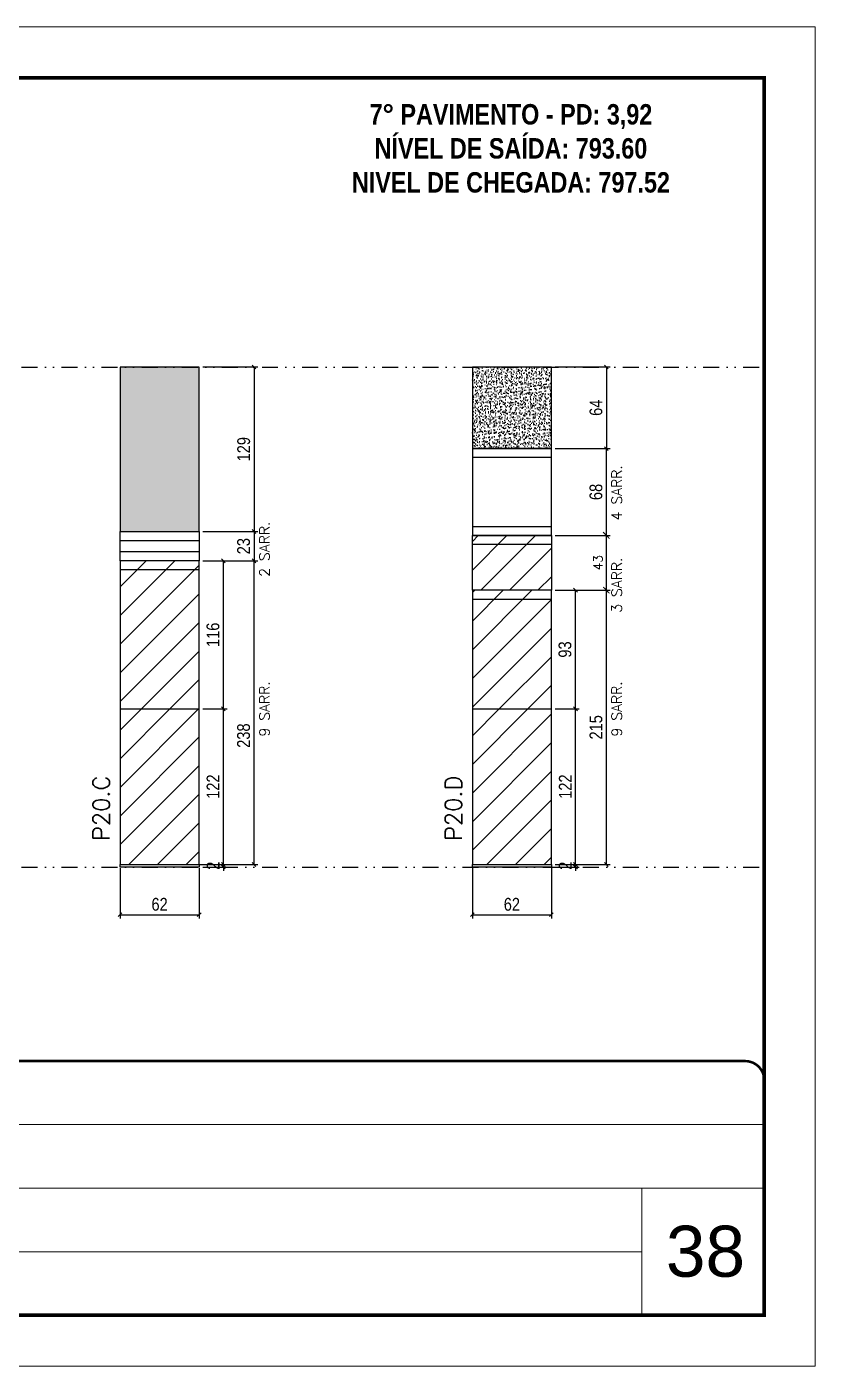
# Model space of a CAD drawing. Extents: x 28748 to 35002, y 14885 to 43501.
# Drawn here: x 31200 to 31818, y 32114 to 33164 of the extents above; entities that cross this region are included whole.
import ezdxf

# ---------------------------------------------------------------- set-up
doc = ezdxf.new("R2010")
doc.units = 0
for name, pattern in [('CONTINUO', [0]), ('DASHED', [0.75, 0.5, -0.25]), ('DIVIDE2', [0.625, 0.25, -0.125, 0, -0.125, 0, -0.125])]:
    doc.linetypes.add(name, pattern=pattern)
for name, color, linetype, lineweight in [('CARIMBO', 255, 'Continuous', 9), ('Folhas', 255, 'Continuous', 9), ('Hachura', 251, 'Continuous', 9), ('SARRAFO DE PRESSAO', 251, 'DASHED', 9), ('Texto Seção', 7, 'Continuous', 15)]:
    doc.layers.add(name, color=color, linetype=linetype, lineweight=lineweight)
for name, color, linetype in [('COTA', 241, 'Continuous'), ('NOMENCLATURA', 7, 'Continuous'), ('Nível', 160, 'Continuous'), ('Painéis', 200, 'Continuous'), ('SARR_2.2x7', 40, 'Continuous')]:
    doc.layers.add(name, color=color, linetype=linetype)
doc.styles.add('ARIAL', font='arial.ttf')
doc.styles.add('COTA TECNICA', font='techl___.ttf', dxfattribs={"height": 10})
doc.styles.add('COTA TECNICA-50', font='techl___.ttf', dxfattribs={"height": 10})
doc.styles.add('REGUA-120', font='ROMANS.shx', dxfattribs={"height": 15})
doc.styles.add('ROMANC', font='techb___.ttf', dxfattribs={"height": 2.5})
doc.styles.add('ROMANS', font='romans.shx')
doc.dimstyles.new('COTA PAINEL-50', dxfattribs={"dimtxt": 10, "dimasz": 3, "dimexe": 3, "dimexo": 3, "dimgap": 3, "dimtad": 1, "dimdec": 1, "dimzin": 12, "dimdsep": 46, "dimtxsty": 'COTA TECNICA-50', "dimblk1": 'OBLIQUE', "dimblk2": 'OBLIQUE', "dimsah": 1, "dimcen": 0.9, "dimclrd": 4, "dimclre": 4, "dimclrt": 240, "dimadec": 1, "dimazin": 3, "dimtfac": 1, "dimtdec": 1, "dimtmove": 0, "dimatfit": 3, "dimfxl": 1, "dimtolj": 1, "dimtzin": 12, "dimarcsym": 0})
doc.dimstyles.new('Cota Paínel', dxfattribs={"dimtxt": 7, "dimasz": 5, "dimexe": 3, "dimexo": 3, "dimgap": 3, "dimtad": 1, "dimdec": 1, "dimzin": 12, "dimdsep": 46, "dimtxsty": 'ROMANS', "dimblk": 'ARCHTICK', "dimcen": 0, "dimclrd": 4, "dimclre": 4, "dimclrt": 1, "dimadec": 1, "dimazin": 3, "dimtfac": 1, "dimtdec": 1, "dimtmove": 0, "dimatfit": 3, "dimldrblk": 'OBLIQUE', "dimfxl": 1, "dimtolj": 1, "dimtzin": 12, "dimarcsym": 0})
doc.dimstyles.new('PAINEL', dxfattribs={"dimtxt": 10, "dimasz": 3, "dimexe": 3, "dimexo": 3, "dimgap": 3, "dimtad": 1, "dimdec": 1, "dimzin": 12, "dimdsep": 46, "dimtxsty": 'COTA TECNICA', "dimblk1": 'OBLIQUE', "dimblk2": 'OBLIQUE', "dimsah": 1, "dimcen": 0.9, "dimclrd": 4, "dimclre": 4, "dimclrt": 240, "dimadec": 1, "dimazin": 3, "dimtfac": 1, "dimtdec": 1, "dimtmove": 0, "dimatfit": 3, "dimfxl": 1, "dimtolj": 1, "dimtzin": 12, "dimarcsym": 0})
pattern_1 = [(45, (-100376.431, -928.062), (-11.2253202, 11.2253202), [])]
pattern_2 = [(45, (-100320.236, -928.062), (-11.2253202, 11.2253202), [])]

# ---------------------------------------------------------------- blocks, each defined once
blk = doc.blocks.new('9999999999')
at = {"color": 30, "linetype": 'CONTINUO'}
for p, q in [((98564.6, 34379.6), (99584, 34379.6)), ((98564.6, 34329.8), (99488, 34329.8)), ((99584, 34329.8), (99488, 34329.8)), ((99488, 34329.8), (99488, 34230.2)), ((98564.6, 34280), (99488, 34280))]:
    blk.add_line(p, q, dxfattribs=at)
at = {"color": 30, "linetype": 'CONTINUO', "const_width": 2}
blk.add_lwpolyline([(99584, 34230.2), (99584, 34414.4, 0.414214), (99569, 34429.4), (98229, 34429.4, 0.414214), (98214, 34414.4), (98214, 34245.2, 0.414214), (98229, 34230.2), (99584, 34230.2)], format="xyb", dxfattribs=at)
at = {"layer": 'Folhas'}
blk.add_lwpolyline([(98139, 34190.2), (99624, 34190.2), (99624, 35240.2), (98139, 35240.2)], close=True, dxfattribs=at)
at = {"layer": 'Folhas', "color": 30, "const_width": 3}
blk.add_lwpolyline([(98214, 34230.2), (99584, 34230.2), (99584, 35200.2), (98214, 35200.2)], close=True, dxfattribs=at)
blk = doc.blocks.new('_Oblique')
at = {"color": 0, "linetype": 'ByBlock', "lineweight": -2}
blk.add_line((-0.5, -0.5), (0.5, 0.5), dxfattribs=at)
blk = doc.blocks.new('*D810')
at = {"layer": 'COTA', "color": 4, "lineweight": -2, "transparency": 16777216}
for p, q in [((31273.1, 32503.9), (31273.1, 32464.5)), ((31335.1, 32503.9), (31335.1, 32464.5)), ((31273.1, 32467.5), (31335.1, 32467.5))]:
    blk.add_line(p, q, dxfattribs=at)
at = {"layer": 'Defpoints', "color": 0, "transparency": 16777216}
for p in [(31273.1, 32506.9), (31335.1, 32506.9), (31335.1, 32467.5)]:
    blk.add_point(p, dxfattribs=at)
at = {"layer": 'COTA', "color": 4, "lineweight": -2, "transparency": 16777216, "xscale": 3, "yscale": 3, "zscale": 3, "rotation": 180}
blk.add_blockref('_Oblique', (31273.1, 32467.5), dxfattribs=at)
at = {"layer": 'COTA', "color": 4, "lineweight": -2, "transparency": 16777216, "xscale": 3, "yscale": 3, "zscale": 3}
blk.add_blockref('_Oblique', (31335.1, 32467.5), dxfattribs=at)
at = {"layer": 'COTA', "color": 240, "transparency": 16777216, "insert": (31304.1, 32475.6), "char_height": 10, "attachment_point": 5, "style": 'COTA TECNICA'}
blk.add_mtext('\\A1;62', dxfattribs=at)
blk = doc.blocks.new('*D811')
at = {"layer": 'COTA', "color": 4, "lineweight": -2, "transparency": 16777216}
for p, q in [((31354.1, 32506.9), (31354.1, 32509.9)), ((31338.1, 32506.9), (31357.1, 32506.9)), ((31338.1, 32504.9), (31357.1, 32504.9)), ((31354.1, 32504.9), (31354.1, 32506.9)), ((31354.1, 32504.9), (31354.1, 32501.9))]:
    blk.add_line(p, q, dxfattribs=at)
at = {"layer": 'Defpoints', "color": 0, "transparency": 16777216}
for p in [(31335.1, 32506.9), (31335.1, 32504.9), (31354.1, 32506.9)]:
    blk.add_point(p, dxfattribs=at)
at = {"layer": 'COTA', "color": 4, "lineweight": -2, "transparency": 16777216, "xscale": 3, "yscale": 3, "zscale": 3}
for p, rotation in [((31354.1, 32506.9), 270), ((31354.1, 32504.9), 90)]:
    blk.add_blockref('_Oblique', p, dxfattribs=dict(at, rotation=rotation))
at = {"layer": 'COTA', "color": 240, "transparency": 16777216, "insert": (31346.1, 32505.9), "char_height": 10, "attachment_point": 5, "rotation": 90, "style": 'COTA TECNICA-50'}
blk.add_mtext('\\A1;2', dxfattribs=at)
blk = doc.blocks.new('*D1686')
at = {"layer": 'COTA', "color": 4, "linetype": 'ByBlock', "lineweight": -2, "transparency": 16777216}
for p, q in [((31338.1, 32896.9), (31381.2, 32896.9)), ((31378.2, 32896.9), (31378.2, 32767.9)), ((31338.1, 32767.9), (31381.2, 32767.9))]:
    blk.add_line(p, q, dxfattribs=at)
at = {"layer": 'Defpoints', "color": 0, "linetype": 'ByBlock', "transparency": 16777216}
for p in [(31335.1, 32896.9), (31335.1, 32767.9), (31378.2, 32767.9)]:
    blk.add_point(p, dxfattribs=at)
at = {"layer": 'COTA', "color": 4, "linetype": 'ByBlock', "lineweight": -2, "transparency": 16777216, "xscale": 3, "yscale": 3, "zscale": 3}
for p, rotation in [((31378.2, 32896.9), 90), ((31378.2, 32767.9), 270)]:
    blk.add_blockref('_Oblique', p, dxfattribs=dict(at, rotation=rotation))
at = {"layer": 'COTA', "color": 240, "linetype": 'ByBlock', "transparency": 16777216, "insert": (31370.1, 32832.4), "char_height": 10, "attachment_point": 5, "rotation": 90, "style": 'COTA TECNICA'}
blk.add_mtext('\\A1;129', dxfattribs=at)
blk = doc.blocks.new('*D1687')
at = {"layer": 'COTA', "color": 4, "linetype": 'ByBlock', "lineweight": -2, "transparency": 16777216}
for p, q in [((31338.1, 32744.9), (31381.2, 32744.9)), ((31378.2, 32506.9), (31378.2, 32744.9)), ((31338.1, 32506.9), (31381.2, 32506.9))]:
    blk.add_line(p, q, dxfattribs=at)
at = {"layer": 'Defpoints', "color": 0, "linetype": 'ByBlock', "transparency": 16777216}
for p in [(31335.1, 32744.9), (31378.2, 32744.9), (31335.1, 32506.9)]:
    blk.add_point(p, dxfattribs=at)
at = {"layer": 'COTA', "color": 4, "linetype": 'ByBlock', "lineweight": -2, "transparency": 16777216, "xscale": 3, "yscale": 3, "zscale": 3}
for p, rotation in [((31378.2, 32744.9), 90), ((31378.2, 32506.9), 270)]:
    blk.add_blockref('_Oblique', p, dxfattribs=dict(at, rotation=rotation))
at = {"layer": 'COTA', "color": 240, "linetype": 'ByBlock', "transparency": 16777216, "insert": (31370, 32607.9), "char_height": 10, "attachment_point": 5, "rotation": 90, "style": 'COTA TECNICA'}
blk.add_mtext('\\A1;238', dxfattribs=at)
blk = doc.blocks.new('*D818')
at = {"layer": 'COTA', "color": 4, "lineweight": -2, "transparency": 16777216}
for p, q in [((31549.4, 32503.9), (31549.4, 32464.5)), ((31611.4, 32503.9), (31611.4, 32464.5)), ((31549.4, 32467.5), (31611.4, 32467.5))]:
    blk.add_line(p, q, dxfattribs=at)
at = {"layer": 'Defpoints', "color": 0, "transparency": 16777216}
for p in [(31549.4, 32506.9), (31611.4, 32506.9), (31611.4, 32467.5)]:
    blk.add_point(p, dxfattribs=at)
at = {"layer": 'COTA', "color": 4, "lineweight": -2, "transparency": 16777216, "xscale": 3, "yscale": 3, "zscale": 3, "rotation": 180}
blk.add_blockref('_Oblique', (31549.4, 32467.5), dxfattribs=at)
at = {"layer": 'COTA', "color": 4, "lineweight": -2, "transparency": 16777216, "xscale": 3, "yscale": 3, "zscale": 3}
blk.add_blockref('_Oblique', (31611.4, 32467.5), dxfattribs=at)
at = {"layer": 'COTA', "color": 240, "transparency": 16777216, "insert": (31580.4, 32475.6), "char_height": 10, "attachment_point": 5, "style": 'COTA TECNICA'}
blk.add_mtext('\\A1;62', dxfattribs=at)
blk = doc.blocks.new('*D819')
at = {"layer": 'COTA', "color": 4, "lineweight": -2, "transparency": 16777216}
for p, q in [((31630.3, 32506.9), (31630.3, 32509.9)), ((31614.4, 32506.9), (31633.3, 32506.9)), ((31614.4, 32504.9), (31633.3, 32504.9)), ((31630.3, 32504.9), (31630.3, 32506.9)), ((31630.3, 32504.9), (31630.3, 32501.9))]:
    blk.add_line(p, q, dxfattribs=at)
at = {"layer": 'Defpoints', "color": 0, "transparency": 16777216}
for p in [(31611.4, 32506.9), (31611.4, 32504.9), (31630.3, 32506.9)]:
    blk.add_point(p, dxfattribs=at)
at = {"layer": 'COTA', "color": 4, "lineweight": -2, "transparency": 16777216, "xscale": 3, "yscale": 3, "zscale": 3}
for p, rotation in [((31630.3, 32506.9), 270), ((31630.3, 32504.9), 90)]:
    blk.add_blockref('_Oblique', p, dxfattribs=dict(at, rotation=rotation))
at = {"layer": 'COTA', "color": 240, "transparency": 16777216, "insert": (31622.3, 32505.9), "char_height": 10, "attachment_point": 5, "rotation": 90, "style": 'COTA TECNICA-50'}
blk.add_mtext('\\A1;2', dxfattribs=at)
blk = doc.blocks.new('*D1689')
at = {"layer": 'COTA', "color": 4, "linetype": 'ByBlock', "lineweight": -2, "transparency": 16777216}
for p, q in [((31614.4, 32896.9), (31657.5, 32896.9)), ((31654.5, 32896.9), (31654.5, 32832.9)), ((31614.4, 32832.9), (31657.5, 32832.9))]:
    blk.add_line(p, q, dxfattribs=at)
at = {"layer": 'Defpoints', "color": 0, "linetype": 'ByBlock', "transparency": 16777216}
for p in [(31611.4, 32896.9), (31611.4, 32832.9), (31654.5, 32832.9)]:
    blk.add_point(p, dxfattribs=at)
at = {"layer": 'COTA', "color": 4, "linetype": 'ByBlock', "lineweight": -2, "transparency": 16777216, "xscale": 3, "yscale": 3, "zscale": 3}
for p, rotation in [((31654.5, 32896.9), 90), ((31654.5, 32832.9), 270)]:
    blk.add_blockref('_Oblique', p, dxfattribs=dict(at, rotation=rotation))
at = {"layer": 'COTA', "color": 240, "linetype": 'ByBlock', "transparency": 16777216, "insert": (31646.4, 32864.9), "char_height": 10, "attachment_point": 5, "rotation": 90, "style": 'COTA TECNICA'}
blk.add_mtext('\\A1;64', dxfattribs=at)
blk = doc.blocks.new('*D1690')
at = {"layer": 'COTA', "color": 4, "linetype": 'ByBlock', "lineweight": -2, "transparency": 16777216}
for p, q in [((31614.4, 32721.9), (31657.5, 32721.9)), ((31654.5, 32506.9), (31654.5, 32721.9)), ((31614.4, 32506.9), (31657.5, 32506.9))]:
    blk.add_line(p, q, dxfattribs=at)
at = {"layer": 'Defpoints', "color": 0, "linetype": 'ByBlock', "transparency": 16777216}
for p in [(31611.4, 32721.9), (31654.5, 32721.9), (31611.4, 32506.9)]:
    blk.add_point(p, dxfattribs=at)
at = {"layer": 'COTA', "color": 4, "linetype": 'ByBlock', "lineweight": -2, "transparency": 16777216, "xscale": 3, "yscale": 3, "zscale": 3}
for p, rotation in [((31654.5, 32721.9), 90), ((31654.5, 32506.9), 270)]:
    blk.add_blockref('_Oblique', p, dxfattribs=dict(at, rotation=rotation))
at = {"layer": 'COTA', "color": 240, "linetype": 'ByBlock', "transparency": 16777216, "insert": (31646.4, 32614.4), "char_height": 10, "attachment_point": 5, "rotation": 90, "style": 'COTA TECNICA'}
blk.add_mtext('\\A1;215', dxfattribs=at)
blk = doc.blocks.new('*D1691')
at = {"layer": 'COTA', "color": 4, "linetype": 'ByBlock', "lineweight": -2, "transparency": 16777216}
for p, q in [((31338.1, 32628.9), (31357.1, 32628.9)), ((31354.1, 32506.9), (31354.1, 32628.9)), ((31276.1, 32506.9), (31357.1, 32506.9))]:
    blk.add_line(p, q, dxfattribs=at)
at = {"layer": 'Defpoints', "color": 0, "linetype": 'ByBlock', "transparency": 16777216}
for p in [(31335.1, 32628.9), (31354.1, 32628.9), (31273.1, 32506.9)]:
    blk.add_point(p, dxfattribs=at)
at = {"layer": 'COTA', "color": 4, "linetype": 'ByBlock', "lineweight": -2, "transparency": 16777216, "xscale": 3, "yscale": 3, "zscale": 3}
for p, rotation in [((31354.1, 32628.9), 90), ((31354.1, 32506.9), 270)]:
    blk.add_blockref('_Oblique', p, dxfattribs=dict(at, rotation=rotation))
at = {"layer": 'COTA', "color": 240, "linetype": 'ByBlock', "transparency": 16777216, "insert": (31346, 32567.9), "char_height": 10, "attachment_point": 5, "rotation": 90, "style": 'COTA TECNICA'}
blk.add_mtext('\\A1;122', dxfattribs=at)
blk = doc.blocks.new('*D1692')
at = {"layer": 'COTA', "color": 4, "linetype": 'ByBlock', "lineweight": -2, "transparency": 16777216}
for p, q in [((31338.1, 32744.9), (31357.1, 32744.9)), ((31354.1, 32628.9), (31354.1, 32744.9)), ((31338.1, 32628.9), (31357.1, 32628.9))]:
    blk.add_line(p, q, dxfattribs=at)
at = {"layer": 'Defpoints', "color": 0, "linetype": 'ByBlock', "transparency": 16777216}
for p in [(31335.1, 32744.9), (31354.1, 32744.9), (31335.1, 32628.9)]:
    blk.add_point(p, dxfattribs=at)
at = {"layer": 'COTA', "color": 4, "linetype": 'ByBlock', "lineweight": -2, "transparency": 16777216, "xscale": 3, "yscale": 3, "zscale": 3}
for p, rotation in [((31354.1, 32744.9), 90), ((31354.1, 32628.9), 270)]:
    blk.add_blockref('_Oblique', p, dxfattribs=dict(at, rotation=rotation))
at = {"layer": 'COTA', "color": 240, "linetype": 'ByBlock', "transparency": 16777216, "insert": (31346, 32686.9), "char_height": 10, "attachment_point": 5, "rotation": 90, "style": 'COTA TECNICA'}
blk.add_mtext('\\A1;116', dxfattribs=at)
blk = doc.blocks.new('*D1693')
at = {"layer": 'COTA', "color": 4, "linetype": 'ByBlock', "lineweight": -2, "transparency": 16777216}
for p, q in [((31614.4, 32628.9), (31633.3, 32628.9)), ((31630.3, 32506.9), (31630.3, 32628.9)), ((31614.4, 32506.9), (31633.3, 32506.9))]:
    blk.add_line(p, q, dxfattribs=at)
at = {"layer": 'Defpoints', "color": 0, "linetype": 'ByBlock', "transparency": 16777216}
for p in [(31611.4, 32628.9), (31630.3, 32628.9), (31611.4, 32506.9)]:
    blk.add_point(p, dxfattribs=at)
at = {"layer": 'COTA', "color": 4, "linetype": 'ByBlock', "lineweight": -2, "transparency": 16777216, "xscale": 3, "yscale": 3, "zscale": 3}
for p, rotation in [((31630.3, 32628.9), 90), ((31630.3, 32506.9), 270)]:
    blk.add_blockref('_Oblique', p, dxfattribs=dict(at, rotation=rotation))
at = {"layer": 'COTA', "color": 240, "linetype": 'ByBlock', "transparency": 16777216, "insert": (31622.3, 32567.9), "char_height": 10, "attachment_point": 5, "rotation": 90, "style": 'COTA TECNICA'}
blk.add_mtext('\\A1;122', dxfattribs=at)
blk = doc.blocks.new('*D1681')
at = {"layer": 'COTA', "color": 4, "linetype": 'ByBlock', "lineweight": -2, "transparency": 16777216}
for p, q in [((31614.4, 32721.9), (31633.3, 32721.9)), ((31630.3, 32628.9), (31630.3, 32721.9)), ((31614.4, 32628.9), (31633.3, 32628.9))]:
    blk.add_line(p, q, dxfattribs=at)
at = {"layer": 'Defpoints', "color": 0, "linetype": 'ByBlock', "transparency": 16777216}
for p in [(31611.4, 32721.9), (31630.3, 32721.9), (31611.4, 32628.9)]:
    blk.add_point(p, dxfattribs=at)
at = {"layer": 'COTA', "color": 4, "linetype": 'ByBlock', "lineweight": -2, "transparency": 16777216, "xscale": 3, "yscale": 3, "zscale": 3}
for p, rotation in [((31630.3, 32721.9), 90), ((31630.3, 32628.9), 270)]:
    blk.add_blockref('_Oblique', p, dxfattribs=dict(at, rotation=rotation))
at = {"layer": 'COTA', "color": 240, "linetype": 'ByBlock', "transparency": 16777216, "insert": (31622.1, 32675.4), "char_height": 10, "attachment_point": 5, "rotation": 90, "style": 'COTA TECNICA'}
blk.add_mtext('\\A1;93', dxfattribs=at)
blk = doc.blocks.new('_ArchTick')
at = {"color": 0, "linetype": 'ByBlock', "const_width": 0.15}
blk.add_lwpolyline([(-0.5, -0.5), (0.5, 0.5)], dxfattribs=at)
blk = doc.blocks.new('*D1682')
at = {"layer": 'COTA', "color": 4, "lineweight": -2, "transparency": 16777216}
for p, q in [((31614.4, 32764.9), (31657.5, 32764.9)), ((31654.5, 32721.9), (31654.5, 32764.9)), ((31614.4, 32721.9), (31657.5, 32721.9))]:
    blk.add_line(p, q, dxfattribs=at)
at = {"layer": 'Defpoints', "color": 0, "transparency": 16777216}
for p in [(31611.4, 32764.9), (31654.5, 32764.9), (31611.4, 32721.9)]:
    blk.add_point(p, dxfattribs=at)
at = {"layer": 'COTA', "color": 4, "lineweight": -2, "transparency": 16777216, "xscale": 5, "yscale": 5, "zscale": 5}
for p, rotation in [((31654.5, 32764.9), 90), ((31654.5, 32721.9), 270)]:
    blk.add_blockref('_ArchTick', p, dxfattribs=dict(at, rotation=rotation))
at = {"layer": 'COTA', "color": 1, "transparency": 16777216, "insert": (31648, 32743.4), "char_height": 7, "attachment_point": 5, "rotation": 90, "style": 'ROMANS'}
blk.add_mtext('\\A1;43', dxfattribs=at)
blk = doc.blocks.new('*D2163')
at = {"layer": 'COTA', "color": 4, "lineweight": -2, "transparency": 16777216}
for p, q in [((31614.4, 32832.9), (31657.5, 32832.9)), ((31654.5, 32764.9), (31654.5, 32832.9)), ((31614.4, 32764.9), (31657.5, 32764.9))]:
    blk.add_line(p, q, dxfattribs=at)
at = {"layer": 'Defpoints', "color": 0, "transparency": 16777216}
for p in [(31611.4, 32832.9), (31654.5, 32832.9), (31611.4, 32764.9)]:
    blk.add_point(p, dxfattribs=at)
at = {"layer": 'COTA', "color": 4, "lineweight": -2, "transparency": 16777216, "xscale": 3, "yscale": 3, "zscale": 3}
for p, rotation in [((31654.5, 32832.9), 90), ((31654.5, 32764.9), 270)]:
    blk.add_blockref('_Oblique', p, dxfattribs=dict(at, rotation=rotation))
at = {"layer": 'COTA', "color": 240, "transparency": 16777216, "insert": (31646.4, 32798.9), "char_height": 10, "attachment_point": 5, "rotation": 90, "style": 'COTA TECNICA'}
blk.add_mtext('\\A1;68', dxfattribs=at)
blk = doc.blocks.new('*D2530')
at = {"layer": 'COTA', "color": 4, "lineweight": -2, "transparency": 16777216}
for p, q in [((31338.1, 32767.9), (31381.2, 32767.9)), ((31378.2, 32767.9), (31378.2, 32744.9)), ((31338.1, 32744.9), (31381.2, 32744.9))]:
    blk.add_line(p, q, dxfattribs=at)
at = {"layer": 'Defpoints', "color": 0, "transparency": 16777216}
for p in [(31335.1, 32767.9), (31335.1, 32744.9), (31378.2, 32744.9)]:
    blk.add_point(p, dxfattribs=at)
at = {"layer": 'COTA', "color": 4, "lineweight": -2, "transparency": 16777216, "xscale": 3, "yscale": 3, "zscale": 3}
for p, rotation in [((31378.2, 32767.9), 90), ((31378.2, 32744.9), 270)]:
    blk.add_blockref('_Oblique', p, dxfattribs=dict(at, rotation=rotation))
at = {"layer": 'COTA', "color": 240, "transparency": 16777216, "insert": (31370, 32756.4), "char_height": 10, "attachment_point": 5, "rotation": 90, "style": 'COTA TECNICA'}
blk.add_mtext('\\A1;23', dxfattribs=at)

msp = doc.modelspace()

# ---------------------------------------------------------------- hatches: boundary and pattern name
at = {"layer": 'COTA', "linetype": 'ByBlock'}
h = msp.add_hatch(dxfattribs=at)
h.set_pattern_fill('AR-CONC', color=256, scale=0.03)
h.set_pattern_definition([(50, (-100376.431, -902.0617), (5.46554007, -0.47817257), [0.5715, -6.2865]), (355, (-100376.431, -902.0617), (-1.05730264, 5.73170536), [0.4572, -5.02921753]), (100.4514447, (-100375.9756, -902.1015), (4.40823741, 5.25353256), [0.48570026, -5.34270734]), (46.1842, (-100376.431, -900.5377), (8.13237123, -1.26126984), [0.85725, -9.42975]), (96.6355576, (-100375.753, -900.643), (7.122124, 7.42278374), [0.7285507, -8.01406824]), (351.184151, (-100376.431, -900.538), (7.122124, 7.42278374), [0.685799, -7.54379196]), (21, (-100375.669, -900.9187), (4.54843174, -3.06795595), [0.5715, -6.2865]), (326, (-100375.669, -900.9187), (1.85406085, 5.52563898), [0.4572, -5.0292]), (71.451445, (-100375.29, -901.1743), (6.40249258, 2.45768307), [0.48570026, -5.34269813]), (37.5, (-100376.431, -902.0617), (0.092658098, 2.536651166), [0, -4.96824, 0, -5.1054, 0, -5.04825]), (7.5, (-100376.431, -902.0617), (2.004589875, 3.005417245), [0, -2.91084, 0, -4.85394, 0, -1.92405]), (327.5, (-100378.1303, -902.0617), (4.067717855, -0.17186232), [0, -1.905, 0, -5.9436, 0, -7.8867]), (317.5, (-100378.8923, -902.0617), (4.44387544, 0.76279473), [0, -2.4765, 0, -3.94716, 0, -5.6007])])
h.paths.add_polyline_path([(31335.15, 32896.85), (31273.15, 32896.85), (31273.15, 32767.85), (31335.15, 32767.85)])
h = msp.add_hatch(dxfattribs=at)
h.set_pattern_fill('AR-CONC', color=256, scale=0.03)
h.set_pattern_definition([(50, (-100320.2356, -893.0617), (5.46554007, -0.47817257), [0.5715, -6.2865]), (355, (-100320.2356, -893.0617), (-1.05730264, 5.73170536), [0.4572, -5.02921753]), (100.4514447, (-100319.78, -893.1015), (4.40823741, 5.25353256), [0.48570026, -5.34270734]), (46.1842, (-100320.2356, -891.5377), (8.13237123, -1.26126984), [0.85725, -9.42975]), (96.6355576, (-100319.558, -891.643), (7.122124, 7.42278374), [0.7285507, -8.01406824]), (351.184151, (-100320.2356, -891.538), (7.122124, 7.42278374), [0.685799, -7.54379196]), (21, (-100319.4736, -891.9187), (4.54843174, -3.06795595), [0.5715, -6.2865]), (326, (-100319.4736, -891.9187), (1.85406085, 5.52563898), [0.4572, -5.0292]), (71.451445, (-100319.0945, -892.1743), (6.40249258, 2.45768307), [0.48570026, -5.34269813]), (37.5, (-100320.2356, -893.0617), (0.092658098, 2.536651166), [0, -4.96824, 0, -5.1054, 0, -5.04825]), (7.5, (-100320.2356, -893.0617), (2.004589875, 3.005417245), [0, -2.91084, 0, -4.85394, 0, -1.92405]), (327.5, (-100321.9348, -893.0617), (4.067717855, -0.17186232), [0, -1.905, 0, -5.9436, 0, -7.8867]), (317.5, (-100322.6968, -893.0617), (4.44387544, 0.76279473), [0, -2.4765, 0, -3.94716, 0, -5.6007])])
h.paths.add_polyline_path([(31611.42, 32896.85), (31549.42, 32896.85), (31549.42, 32832.85), (31611.42, 32832.85)])
at = {"layer": 'Hachura'}
h = msp.add_hatch(dxfattribs=at)
h.set_pattern_fill('ANSI31', color=256, scale=5)
h.set_pattern_definition([(45, (27384.309, 35532.31), (-11.22532, 11.22532), [])])
h.paths.add_polyline_path([(31611.42, 32721.85), (31611.42, 32764.85), (31549.42, 32764.85), (31549.42, 32721.85)])
at = {"layer": 'Hachura', "linetype": 'ByBlock'}
h = msp.add_hatch(dxfattribs=at)
h.set_pattern_fill('ANSI31', color=256, scale=5)
h.set_pattern_definition(pattern_1)
h.paths.add_polyline_path([(31335.15, 32748.85), (31335.15, 32744.85), (31273.15, 32744.85), (31273.15, 32748.85), (31273.15, 32628.85), (31335.15, 32628.85)])
h = msp.add_hatch(dxfattribs=at)
h.set_pattern_fill('ANSI31', color=256, scale=5)
h.set_pattern_definition(pattern_2)
h.paths.add_polyline_path([(31611.42, 32712.85), (31611.42, 32721.85), (31549.42, 32721.85), (31549.42, 32712.85), (31549.42, 32628.85), (31611.42, 32628.85)])
h = msp.add_hatch(dxfattribs=at)
h.set_pattern_fill('ANSI31', color=256, scale=5)
h.set_pattern_definition(pattern_1)
h.paths.add_polyline_path([(31335.15, 32628.85), (31273.15, 32628.85), (31273.15, 32506.85), (31335.15, 32506.85)])
h = msp.add_hatch(dxfattribs=at)
h.set_pattern_fill('ANSI31', color=256, scale=5)
h.set_pattern_definition(pattern_2)
h.paths.add_polyline_path([(31611.42, 32628.85), (31549.42, 32628.85), (31549.42, 32506.85), (31611.42, 32506.85)])

# ---------------------------------------------------------------- linework, layer by layer
at = {"layer": 'COTA', "linetype": 'ByBlock'}
for points in [[(31273.15, 32767.85), (31335.15, 32767.85), (31335.15, 32896.85), (31273.15, 32896.85)], [(31549.42, 32832.85), (31611.42, 32832.85), (31611.42, 32896.85), (31549.42, 32896.85)]]:
    msp.add_lwpolyline(points, close=True, dxfattribs=at)
at = {"layer": 'Nível', "color": 4, "linetype": 'DIVIDE2', "ltscale": 50}
for p, q in [((30724, 32896.85), (31778.34, 32896.85)), ((30724, 32504.85), (31778.34, 32504.85))]:
    msp.add_line(p, q, dxfattribs=at)
at = {"layer": 'Painéis'}
for p, q in [((31611.42, 32832.85), (31549.42, 32832.85)), ((31549.42, 32832.85), (31549.42, 32764.85)), ((31611.42, 32764.85), (31611.42, 32832.85)), ((31273.15, 32767.85), (31335.15, 32767.85)), ((31273.15, 32744.85), (31273.15, 32767.85)), ((31335.15, 32767.85), (31335.15, 32744.85)), ((31611.42, 32764.85), (31549.42, 32764.85)), ((31549.42, 32764.85), (31611.42, 32764.85)), ((31335.15, 32744.85), (31273.15, 32744.85)), ((31273.15, 32744.85), (31273.15, 32735.85)), ((31335.15, 32744.85), (31273.15, 32744.85)), ((31335.15, 32735.85), (31335.15, 32744.85)), ((31273.15, 32628.85), (31335.15, 32628.85)), ((31549.42, 32628.85), (31611.42, 32628.85))]:
    msp.add_line(p, q, dxfattribs=at)
for points in [[(31549.42, 32764.85), (31611.42, 32764.85), (31611.42, 32721.85), (31549.42, 32721.85)], [(31273.15, 32506.85), (31335.15, 32506.85), (31335.15, 32504.85), (31273.15, 32504.85)], [(31549.42, 32506.85), (31611.42, 32506.85), (31611.42, 32504.85), (31549.42, 32504.85)]]:
    msp.add_lwpolyline(points, close=True, dxfattribs=at)
for points in [[(31273.15, 32735.85), (31273.15, 32506.85), (31335.15, 32506.85), (31335.15, 32735.85)], [(31611.42, 32712.85), (31611.42, 32721.85), (31549.42, 32721.85), (31549.42, 32712.85)], [(31549.42, 32712.85), (31549.42, 32506.85), (31611.42, 32506.85), (31611.42, 32712.85)]]:
    msp.add_lwpolyline(points, dxfattribs=at)
at = {"layer": 'SARR_2.2x7'}
for p, q in [((31611.42, 32825.85), (31549.42, 32825.85)), ((31549.42, 32771.85), (31611.42, 32771.85)), ((31273.15, 32760.85), (31335.15, 32760.85)), ((31335.15, 32751.85), (31273.15, 32751.85)), ((31611.42, 32757.85), (31549.42, 32757.85)), ((31335.15, 32737.85), (31273.15, 32737.85)), ((31549.42, 32714.85), (31611.42, 32714.85))]:
    msp.add_line(p, q, dxfattribs=at)

# ---------------------------------------------------------------- block references
at = {"layer": 'SARRAFO DE PRESSAO', "color": 6, "linetype": 'ByBlock'}
msp.add_blockref('9999999999', (-67805.64, -2076.64), dxfattribs=at)

# ---------------------------------------------------------------- texts
at = {"layer": 'CARIMBO', "style": 'ARIAL'}
msp.add_text('38', height=40, dxfattribs=at).set_placement((31701.2, 32183.71))
at = {"layer": 'NOMENCLATURA', "color": 2, "insert": (31579.67, 33129.63), "char_height": 16, "attachment_point": 2, "style": 'ROMANC'}
msp.add_mtext_dynamic_manual_height_columns('\\P7° PAVIMENTO - PD: 3,92\\PNÍVEL DE SAÍDA: 793.60\\PNIVEL DE CHEGADA: 797.52', width=300.2766, gutter_width=1, heights=[0], dxfattribs=at)
at = {"layer": 'Texto Seção', "linetype": 'Continuous', "style": 'ROMANS'}
for s, p in [('4 SARR.', (31666.68, 32776.63)), ('2 SARR.', (31390.42, 32732.44)), ('3 SARR.', (31666.68, 32704.23)), ('9 SARR.', (31390.42, 32607.22)), ('9 SARR.', (31666.68, 32607.22))]:
    msp.add_text(s, height=8, rotation=90, dxfattribs=at).set_placement(p)
at = {"layer": 'Texto Seção', "char_height": 13, "width": 285.3299, "attachment_point": 7, "rotation": 90, "style": 'REGUA-120'}
for s, insert in [('P20.C', (31264.82, 32525.32)), ('P20.D', (31541.09, 32525.32))]:
    msp.add_mtext(s, dxfattribs=dict(at, insert=insert))

# ---------------------------------------------------------------- dimensions: what is measured, and where the dimension line sits
at = {"layer": 'COTA', "linetype": 'ByBlock'}
for base, p1, p2, picture, middle in [((31378.23, 32767.85), (31335.15, 32896.85), (31335.15, 32767.85), '*D1686', (31370.14, 32832.35)), ((31654.5, 32832.85), (31611.42, 32896.85), (31611.42, 32832.85), '*D1689', (31646.4, 32864.85)), ((31654.5, 32721.85), (31611.42, 32506.85), (31611.42, 32721.85), '*D1690', (31646.39, 32614.35)), ((31354.06, 32628.85), (31273.15, 32506.85), (31335.15, 32628.85), '*D1691', (31346, 32567.85)), ((31630.32, 32628.85), (31611.42, 32506.85), (31611.42, 32628.85), '*D1693', (31622.27, 32567.85))]:
    dim = msp.add_linear_dim(base=base, p1=p1, p2=p2, angle=90, dimstyle='PAINEL', dxfattribs=at)
    dim.commit()
    dim.dimension.update_dxf_attribs({"geometry": picture, "text_midpoint": middle})
at = {"layer": 'COTA'}
for base, p1, p2, dimstyle, picture, middle in [((31654.5, 32832.85), (31611.42, 32764.85), (31611.42, 32832.85), 'PAINEL', '*D2163', (31646.38, 32798.85)), ((31378.23, 32744.85), (31335.15, 32767.85), (31335.15, 32744.85), 'PAINEL', '*D2530', (31370.01, 32756.35)), ((31654.5, 32764.85), (31611.42, 32721.85), (31611.42, 32764.85), 'Cota Paínel', '*D1682', (31648, 32743.35))]:
    dim = msp.add_linear_dim(base=base, p1=p1, p2=p2, angle=90, dimstyle=dimstyle, dxfattribs=at)
    dim.commit()
    dim.dimension.update_dxf_attribs({"geometry": picture, "text_midpoint": middle})
at = {"layer": 'COTA', "linetype": 'ByBlock'}
dim = msp.add_linear_dim(base=(31378.23, 32744.85), p1=(31335.15, 32506.85), p2=(31335.15, 32744.85), angle=90, dimstyle='PAINEL', dxfattribs=at)
dim.commit()
dim.dimension.update_dxf_attribs({"geometry": '*D1687', "text_midpoint": (31378.23, 32607.85), "dimtype": 160})
for base, p1, p2, picture, middle in [((31354.06, 32744.85), (31335.15, 32628.85), (31335.15, 32744.85), '*D1692', (31345.95, 32686.85)), ((31630.32, 32721.85), (31611.42, 32628.85), (31611.42, 32721.85), '*D1681', (31622.08, 32675.35))]:
    dim = msp.add_linear_dim(base=base, p1=p1, p2=p2, angle=90, dimstyle='PAINEL', override={"dimtmove": 1}, dxfattribs=at)
    dim.commit()
    dim.dimension.update_dxf_attribs({"geometry": picture, "text_midpoint": middle})
at = {"layer": 'COTA'}
for base, p1, p2, picture, middle in [((31354.06, 32506.85), (31335.15, 32504.85), (31335.15, 32506.85), '*D811', (31354.06, 32505.85)), ((31630.32, 32506.85), (31611.42, 32504.85), (31611.42, 32506.85), '*D819', (31630.32, 32505.85))]:
    dim = msp.add_linear_dim(base=base, p1=p1, p2=p2, angle=90, dimstyle='COTA PAINEL-50', dxfattribs=at)
    dim.commit()
    dim.dimension.update_dxf_attribs({"geometry": picture, "text_midpoint": middle, "dimtype": 160})
for base, p1, p2, picture, middle in [((31335.15, 32467.51), (31273.15, 32506.85), (31335.15, 32506.85), '*D810', (31304.15, 32475.61)), ((31611.42, 32467.51), (31549.42, 32506.85), (31611.42, 32506.85), '*D818', (31580.42, 32475.61))]:
    dim = msp.add_linear_dim(base=base, p1=p1, p2=p2, dimstyle='PAINEL', override={"dimarcsym": 2}, dxfattribs=at)
    dim.commit()
    dim.dimension.update_dxf_attribs({"geometry": picture, "text_midpoint": middle})

doc.saveas('drawing.dxf')
